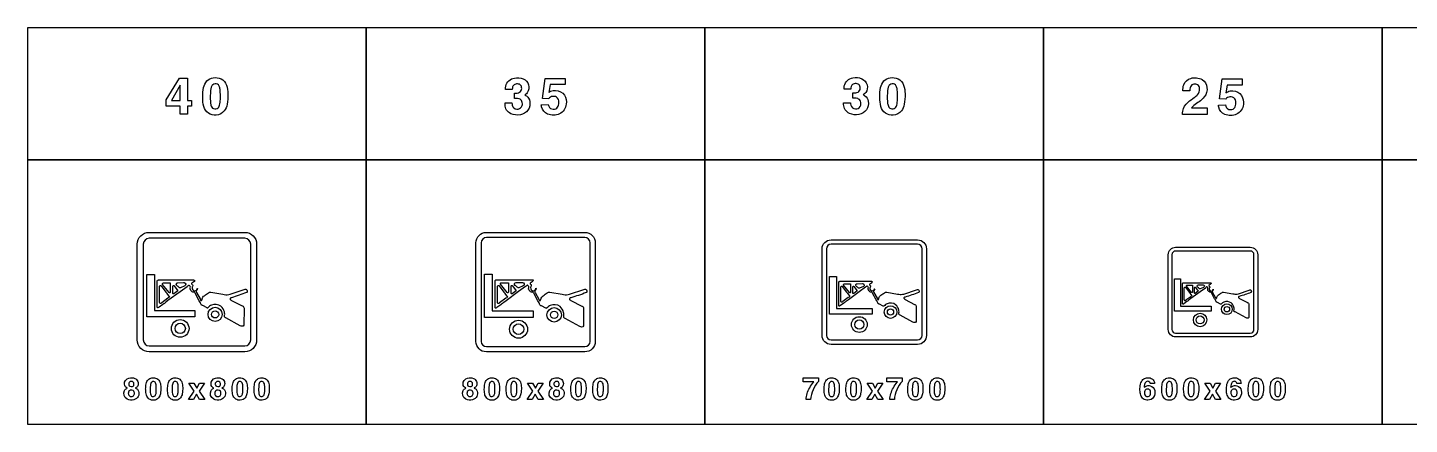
# Model space of a CAD drawing. Extents: x 0 to 18160, y 0 to 2655.
# Drawn here: x 0 to 9262, y 0 to 2655 of the extents above; entities that cross this region are included whole.
import ezdxf

# ---------------------------------------------------------------- set-up
doc = ezdxf.new("R2010")
doc.units = 0
doc.header["$MEASUREMENT"] = 0

msp = doc.modelspace()

# ---------------------------------------------------------------- linework, layer by layer
for points in [[(0, 1770), (2270, 1770), (2270, 2655), (0, 2655)], [(2270, 1770), (4540, 1770), (4540, 2655), (2270, 2655)], [(4540, 1770), (6810, 1770), (6810, 2655), (4540, 2655)], [(6810, 1770), (9080, 1770), (9080, 2655), (6810, 2655)], [(9080, 1770), (11350, 1770), (11350, 2655), (9080, 2655)], [(927.495, 2171.35), (1017.9, 2317.79), (1070.97, 2317.79), (1070.97, 2166.57), (1097.95, 2166.57), (1097.95, 2128.53), (1070.97, 2128.53), (1070.98, 2076.28), (1023.46, 2076.28), (1023.46, 2128.53), (927.495, 2128.53)], [(1023.46, 2269.13), (963.474, 2166.57), (1023.46, 2166.57)], [(0, 0), (2270, 0), (2270, 1770), (0, 1770)], [(2270, 0), (4540, 0), (4540, 1770), (2270, 1770)], [(4540, 0), (6810, 0), (6810, 1770), (4540, 1770)], [(6810, 0), (9080, 0), (9080, 1770), (6810, 1770)], [(9080, 0), (11350, 0), (11350, 1770), (9080, 1770)], [(798.216, 762.714), (798.216, 1002.43), (850.449, 1002.43), (850.449, 762.714), (1119.64, 762.714), (1119.64, 718.531), (798.216, 718.531)], [(3061.34, 760.256), (3061.34, 1004.87), (3114.64, 1004.87), (3114.64, 760.256), (3389.33, 760.256), (3389.33, 715.171), (3061.34, 715.171)], [(5374.3, 775.91), (5374.3, 989.946), (5420.94, 989.946), (5420.94, 775.91), (5661.29, 775.91), (5661.29, 736.461), (5374.3, 736.461)], [(7687.26, 791.403), (7687.26, 974.862), (7727.23, 974.862), (7727.23, 791.403), (7933.25, 791.403), (7933.25, 757.589), (7687.26, 757.589)], [(1115.2, 221.769), (1080.08, 276.319), (1114.84, 276.319), (1133.11, 242.267), (1151.83, 276.319), (1185.98, 276.319), (1150.43, 222.29), (1186.95, 166.272), (1152.4, 166.272), (1132.54, 202.362), (1112.14, 166.272), (1077.99, 166.272)], [(3385.19, 221.769), (3350.07, 276.319), (3384.84, 276.319), (3403.11, 242.267), (3421.83, 276.319), (3455.97, 276.319), (3420.43, 222.29), (3456.95, 166.271), (3422.4, 166.271), (3402.54, 202.361), (3382.13, 166.271), (3347.99, 166.271)], [(5662.41, 221.387), (5627.29, 275.936), (5662.06, 275.936), (5680.33, 241.884), (5699.05, 275.936), (5733.19, 275.936), (5697.65, 221.908), (5734.17, 165.889), (5699.62, 165.889), (5679.76, 201.979), (5659.35, 165.889), (5625.21, 165.889)], [(7925.79, 221.523), (7890.67, 276.072), (7925.43, 276.072), (7943.7, 242.02), (7962.42, 276.072), (7996.57, 276.072), (7961.03, 222.044), (7997.54, 166.025), (7962.99, 166.025), (7943.13, 202.115), (7922.73, 166.025), (7888.58, 166.025)]]:
    msp.add_lwpolyline(points, close=True)
for points in [[(1173.29, 2191.65, -0.0563084), (1179.33, 2254.48, -0.130301), (1201.53, 2298.28, -0.174843), (1243.35, 2319.69, -0.147552), (1296.47, 2313.05, -0.192146), (1333.28, 2269.88, -0.0833996), (1342.52, 2212.85, -0.0545507), (1337.51, 2142.08, -0.116773), (1318.43, 2098, -0.221099), (1263.57, 2070.32, -0.162564), (1212.11, 2082.84, -0.174743), (1180.84, 2128.26, -0.0640867), (1173.37, 2186.95)], [(3199.84, 2150.87), (3246.2, 2150.87, 0.0411845), (3248.26, 2135.66, 0.335066), (3278.75, 2110.39, 0.276505), (3310.74, 2124.92, 0.158203), (3316.31, 2145.65, 0.0878221), (3313.34, 2161.57, 0.217575), (3294.82, 2178.43, 0.0882727), (3273.57, 2181.56), (3262.75, 2181.56), (3262.75, 2216.82, 0.0282129), (3282.34, 2217.42, 0.50028), (3309.31, 2262.91, 0.235001), (3290.79, 2277.96, 0.165496), (3265.12, 2275.67, 0.220849), (3250.9, 2259.12, 0.055705), (3248.02, 2240.92), (3203.2, 2240.92, -0.0488003), (3204.97, 2263.51, -0.30773), (3262.59, 2318.01, -0.146685), (3322.07, 2312.08, -0.469869), (3348.61, 2219.31, -0.0891152), (3336.57, 2207.54), (3332.3, 2204.54, -0.0245333), (3343.48, 2198.14, -0.202429), (3365.75, 2161.45, -0.422325), (3303.08, 2072, -0.154301), (3238.98, 2079.19, -0.287878), (3199.96, 2139.89, -0.0143877)], [(3442.43, 2139.57), (3489.39, 2141.35, 0.0452719), (3495.79, 2125.12, 0.0567733), (3500.53, 2118.25, 0.070207), (3504.95, 2114.77, 0.264984), (3540.97, 2112.87, 0.20748), (3558.38, 2135.98, 0.147389), (3557.24, 2174.01, 0.308532), (3527.86, 2195.42, 0.215743), (3498.08, 2185.19, 0.028781), (3492.71, 2178.95), (3450.09, 2180.96), (3467.91, 2315.64), (3601.95, 2315.64), (3601.95, 2273.77), (3501.51, 2273.77), (3492.55, 2221.76, -0.0211252), (3505.46, 2229.3, -0.121371), (3538.8, 2235.15, -0.244671), (3598.59, 2203.2, -0.173069), (3610.16, 2144.07, -0.256779), (3564.98, 2078.08, -0.199585), (3485.44, 2077.01, -0.245625), (3445.16, 2125.91, -0.0170062)], [(5469.08, 2152.29), (5515.45, 2152.29, 0.0411845), (5517.5, 2137.08, 0.335066), (5547.99, 2111.8, 0.276505), (5579.98, 2126.34, 0.158203), (5585.55, 2147.07, 0.0878221), (5582.59, 2162.99, 0.217575), (5564.07, 2179.85, 0.0882727), (5542.82, 2182.97), (5532, 2182.97), (5532, 2218.24, 0.0282129), (5551.59, 2218.83, 0.50028), (5578.56, 2264.33, 0.235001), (5560.04, 2279.38, 0.165496), (5534.37, 2277.09, 0.220849), (5520.15, 2260.54, 0.055705), (5517.27, 2242.33), (5472.44, 2242.33, -0.0488003), (5474.22, 2264.92, -0.30773), (5531.84, 2319.43, -0.146685), (5591.32, 2313.5, -0.469869), (5617.86, 2220.73, -0.0891152), (5605.81, 2208.96), (5601.55, 2205.96, -0.0245333), (5612.72, 2199.56, -0.202429), (5635, 2162.87, -0.422325), (5572.32, 2073.41, -0.154301), (5508.22, 2080.6, -0.287878), (5469.2, 2141.31, -0.0143877)], [(5711.68, 2191.65, -0.0563084), (5717.72, 2254.48, -0.130301), (5739.91, 2298.28, -0.174843), (5781.74, 2319.69, -0.147552), (5834.86, 2313.05, -0.192146), (5871.67, 2269.88, -0.0833996), (5880.91, 2212.85, -0.0545507), (5875.89, 2142.08, -0.116773), (5856.82, 2098, -0.221099), (5801.96, 2070.32, -0.162564), (5750.5, 2082.84, -0.174743), (5719.22, 2128.26, -0.0640867), (5711.76, 2186.95)], [(7741.06, 2074.79, -0.0640343), (7742.32, 2095.72, -0.161687), (7778.14, 2156.27, -0.0283718), (7819.97, 2188.65, 0.0545111), (7840.86, 2206.58, 0.192461), (7855.83, 2246.12, 0.234238), (7842.24, 2272.5, 0.196223), (7816.93, 2277.28, 0.252425), (7795.01, 2260.1, 0.0856617), (7790.86, 2243.08, 0.0202329), (7790.15, 2231.39), (7743.51, 2231.39, -0.0983795), (7749.55, 2272.7, -0.245047), (7795.72, 2315.83, -0.207102), (7872.69, 2307.49, -0.233443), (7905.15, 2255.16, -0.20961), (7886.99, 2190.98, -0.0785124), (7853.06, 2159.51, 0.0107372), (7817.24, 2133.72, 0.0665092), (7801.37, 2117.68), (7905.86, 2117.68), (7905.86, 2074.79)], [(1224.67, 2161.12, 0.0124589), (1225.19, 2154.8, 0.0668192), (1230.79, 2129.4, 0.615362), (1281.7, 2123.79, 0.0726881), (1287.15, 2136.83, 0.0588562), (1291.85, 2174.11, 0.0389037), (1290.23, 2241.09, 0.084671), (1283.64, 2264.43, 0.156013), (1272.18, 2276.6, 0.143208), (1256.47, 2279.56, 0.172584), (1240.71, 2273.36, 0.132565), (1230.76, 2257.8, 0.0498315), (1226.21, 2236.08, 0.0368731)], [(5763.06, 2161.12, 0.0124589), (5763.57, 2154.8, 0.0668192), (5769.18, 2129.4, 0.615362), (5820.09, 2123.79, 0.0726881), (5825.54, 2136.83, 0.0588562), (5830.24, 2174.11, 0.0389037), (5828.62, 2241.09, 0.084671), (5822.02, 2264.43, 0.156013), (5810.57, 2276.6, 0.143208), (5794.85, 2279.56, 0.172584), (5779.09, 2273.36, 0.132565), (5769.14, 2257.8, 0.0498315), (5764.6, 2236.08, 0.0368731)], [(7981.21, 2136.73), (8028.17, 2138.5, 0.0452719), (8034.56, 2122.27, 0.0567733), (8039.3, 2115.4, 0.070207), (8043.73, 2111.92, 0.264984), (8079.74, 2110.03, 0.20748), (8097.16, 2133.13, 0.147389), (8096.02, 2171.17, 0.308532), (8066.63, 2192.57, 0.215743), (8036.85, 2182.34, 0.028781), (8031.48, 2176.1), (7988.87, 2178.12), (8006.68, 2312.79), (8140.72, 2312.79), (8140.72, 2270.93), (8040.29, 2270.93), (8031.33, 2218.92, -0.0211252), (8044.24, 2226.46, -0.121371), (8077.57, 2232.3, -0.244671), (8137.37, 2200.35, -0.173069), (8148.94, 2141.23, -0.256779), (8103.76, 2075.23, -0.199585), (8024.22, 2074.17, -0.245625), (7983.93, 2123.06, -0.0170062)], [(815.002, 485, -0.414213), (735.002, 565), (735.002, 1205, -0.414213), (815.002, 1285), (1455, 1285, -0.414213), (1535, 1205), (1535, 565, -0.414213), (1455, 485)], [(815.002, 525.001), (1455, 525.001, 0.414213), (1495, 565.001), (1495, 1205, 0.414213), (1455, 1245), (815.002, 1245, 0.414213), (775.002, 1205), (775.002, 565.001, 0.414213)], [(3075, 485.001, -0.414213), (3005, 555.001), (3005, 1215, -0.414213), (3075, 1285), (3735, 1285, -0.414213), (3805, 1215), (3805, 555.001, -0.414213), (3735, 485.001)], [(3075, 520.001), (3735, 520.001, 0.414213), (3770, 555.001), (3770, 1215, 0.414213), (3735, 1250), (3075, 1250, 0.414213), (3040, 1215), (3040, 555.001, 0.414213)], [(5385, 535, -0.414213), (5325, 595), (5325, 1175, -0.414213), (5385, 1235), (5965, 1235, -0.414213), (6025, 1175), (6025, 595, -0.414213), (5965, 535)], [(5385, 565), (5965, 565, 0.414213), (5995, 595), (5995, 1175, 0.414213), (5965, 1205), (5385, 1205, 0.414213), (5355, 1175), (5355, 595, 0.414213)], [(7695, 585, -0.414213), (7645, 635), (7645, 1135, -0.414213), (7695, 1185), (8195, 1185, -0.414213), (8245, 1135), (8245, 635, -0.414213), (8195, 585)], [(7695, 610.001), (8195, 610.001, 0.414213), (8220, 635.001), (8220, 1135, 0.414213), (8195, 1160), (7695, 1160, 0.414213), (7670, 1135), (7670, 635.001, 0.414213)], [(1458.27, 903.764, -0.072461), (1463.11, 904, -0.247998), (1469.02, 899.346, -0.0826599), (1471.73, 888.976, -0.209535), (1470.39, 884.289, -0.0744856), (1467.17, 881.629, -0.0167615), (1366.01, 847.468, 0.164615), (1359.64, 844.553, 0.244382), (1357.55, 838.468, 0.157033), (1360.36, 833.989, 0.0441112), (1366.69, 829.621), (1437.48, 793.08, 0.0102812), (1440.01, 792.216, -0.132353), (1447.42, 787.372, -0.159277), (1450.45, 777.894), (1450.45, 773.126), (1450.06, 665.617, -0.0117975), (1449.65, 663.989, -0.347143), (1437.15, 656.02, -0.122559), (1425.31, 660.278), (1328.6, 712.059, -0.0694387), (1321.66, 716.26, -0.295656), (1319.29, 723.356, 0.113759), (1319.09, 752.003, 0.170269), (1295.25, 790.141, 0.268307), (1231.49, 797.887, 0.104224), (1219.43, 790.818, -0.0222548), (1207.05, 779.181, -0.246256), (1204.06, 778.607, -0.0409724), (1202.4, 779.288), (1173.88, 794.822, 0.0352684), (1169.7, 796.023, -0.142074), (1164.74, 798.547, -0.112961), (1160.9, 805.708, 0.0568791), (1157.74, 814.115, -0.0210474), (1149.89, 827.002), (1122.43, 877.836, 0.0170588), (1118.15, 884.141, 0.10922), (1115.85, 885.056, 0.0345977), (1110.82, 884.994, -0.0853814), (1107.43, 885.3, -0.179182), (1090.95, 899.573, -0.232019), (1089.94, 913.493, 0.205458), (1089.69, 922.58, 0.197859), (1082.53, 930.024, 0.197986), (1079.48, 929.74, 0.0732326), (1075.64, 926.926, -0.0511373), (1068.36, 920.776), (1022.68, 887.914), (940.67, 828.148), (927.117, 817.528, -0.0159673), (906.671, 802.323), (880.567, 783.294, -0.116991), (873.523, 779.479, -0.169475), (871.605, 779.579, -0.187413), (869.995, 781.323, -0.0616172), (869.186, 784.518), (869.186, 920.973), (869.186, 924.977), (869.186, 956.097), (869.224, 961.495, -0.249888), (872.677, 965.552, -0.0345962), (875.455, 966.275), (885.063, 966.275, 0.0180451), (892.82, 966.168), (1073.7, 966.257), (1095.34, 966.275), (1113.64, 966.275, -0.0352719), (1116.34, 965.553, -0.161926), (1119.15, 963.488, -0.247374), (1119.29, 960.114, -0.137123), (1114.73, 954.112, -0.00806228), (1113.07, 953.037), (1099.5, 944.007, 0.260143), (1099.2, 939.53, 0.130356), (1102.58, 936.051, -0.112692), (1105.85, 932.845, -0.210184), (1106.43, 926.754, -0.0394159), (1103.24, 919.375, 0.0970586), (1101.84, 914.496, 0.448404), (1120.06, 894.395, 0.269024), (1133.23, 901.179), (1136.04, 909.362, -0.283715), (1137.51, 909.714, -0.217916), (1138.47, 908.205), (1135.37, 900.89, -0.0669544), (1134.14, 898.493, -0.0291422), (1133.2, 897.152, 0.0451614), (1129.98, 892.477, 0.185426), (1129.35, 888.156, 0.0257074), (1131.64, 882.038), (1155.62, 839.573, -0.0582861), (1158.42, 834.453, 0.0484619), (1161.02, 829.336, 0.110075), (1162.26, 828.099, 0.308373), (1164.1, 828.165, 0.118584), (1167.17, 831.581, 0.0557849), (1170.22, 839.702, -0.183985), (1184.46, 861.164, -0.00921359), (1211.79, 880.11, -0.169427), (1228.52, 884.583), (1308.75, 870.403), (1318.26, 869.012, 0.125051), (1357.48, 870.426), (1450.88, 901.416)], [(926.853, 885.319, -0.0281791), (930.811, 879.566, 0.0183178), (933.309, 875.775), (950.44, 851.79, 0.0112031), (940.169, 844.249), (898.761, 814.112, 0.0298876), (895.821, 811.611, -0.195826), (889.092, 809.404, -0.241063), (885.67, 811.754, -0.107133), (884.106, 817.486, -0.0243257), (883.911, 823.653), (883.911, 912.04, -0.0308672), (884.003, 921.012, -0.124228), (886.037, 926.424, -0.284077), (891.84, 928.762, -0.181583), (894.679, 926.814)], [(956.278, 946.407), (956.289, 884.339, -0.707228), (948.633, 881.642), (904.816, 936.083, -0.6295), (909.839, 946.579)], [(1006.34, 893.752), (980.343, 874.18, -0.618675), (973.639, 877.525), (973.639, 886.923), (973.617, 923.286, -0.048359), (974.322, 926.021, -0.576643), (982.701, 926.544)], [(1048.94, 948.219, -0.818629), (1053.32, 926.435), (1023.61, 913.976, -0.260012), (1017.37, 914.683, -0.0263961), (999.762, 928.752, -0.689473), (1007.34, 948.166), (1045.47, 948.215)], [(3734.87, 904.186, -0.072461), (3739.81, 904.427, -0.247998), (3745.84, 899.679, -0.0826599), (3748.6, 889.096, -0.209535), (3747.24, 884.314, -0.0744856), (3743.95, 881.599, -0.0167615), (3640.72, 846.742, 0.164615), (3634.22, 843.767, 0.244382), (3632.09, 837.557, 0.157033), (3634.96, 832.986, 0.0441112), (3641.42, 828.528), (3713.66, 791.241, 0.0102812), (3716.23, 790.36, -0.132353), (3723.8, 785.417, -0.159277), (3726.89, 775.745), (3726.89, 770.88), (3726.49, 661.177, -0.0117975), (3726.07, 659.515, -0.347143), (3713.32, 651.384, -0.122559), (3701.23, 655.729), (3602.56, 708.567, -0.0694387), (3595.47, 712.853, -0.295656), (3593.06, 720.094, 0.113759), (3592.84, 749.326, 0.170269), (3568.52, 788.242, 0.268307), (3503.45, 796.146, 0.104224), (3491.15, 788.933, -0.0222548), (3478.52, 777.059, -0.246256), (3475.47, 776.473, -0.0409724), (3473.77, 777.168), (3444.67, 793.019, 0.0352684), (3440.41, 794.244, -0.142074), (3435.35, 796.82, -0.112961), (3431.43, 804.127, 0.0568791), (3428.2, 812.705, -0.0210474), (3420.19, 825.855), (3392.17, 877.729, 0.0170588), (3387.81, 884.163, 0.10922), (3385.45, 885.097, 0.0345977), (3380.33, 885.034, -0.0853814), (3376.87, 885.345, -0.179182), (3360.05, 899.91, -0.232019), (3359.02, 914.114, 0.205458), (3358.76, 923.386, 0.197859), (3351.45, 930.983, 0.197986), (3348.35, 930.692, 0.0732326), (3344.42, 927.821, -0.0511373), (3337, 921.546), (3290.39, 888.013), (3206.7, 827.025), (3192.87, 816.188, -0.0159673), (3172.01, 800.673), (3145.37, 781.256, -0.116991), (3138.19, 777.363, -0.169475), (3136.23, 777.465, -0.187413), (3134.59, 779.244, -0.0616172), (3133.76, 782.505), (3133.76, 921.747), (3133.76, 925.832), (3133.76, 957.588), (3133.8, 963.096, -0.249888), (3137.32, 967.236, -0.0345962), (3140.16, 967.973), (3149.96, 967.973, 0.0180451), (3157.88, 967.865), (3342.45, 967.955), (3364.53, 967.973), (3383.21, 967.973, -0.0352719), (3385.96, 967.237, -0.161926), (3388.83, 965.129, -0.247374), (3388.97, 961.687, -0.137123), (3384.31, 955.562, -0.00806228), (3382.63, 954.465), (3368.78, 945.251, 0.260143), (3368.47, 940.683, 0.130356), (3371.92, 937.133, -0.112692), (3375.25, 933.861, -0.210184), (3375.84, 927.645, -0.0394159), (3372.59, 920.117, 0.0970586), (3371.16, 915.138, 0.448404), (3389.75, 894.626, 0.269024), (3403.2, 901.548), (3406.06, 909.898, -0.283715), (3407.56, 910.258, -0.217916), (3408.54, 908.718), (3405.38, 901.254, -0.0669544), (3404.13, 898.808, -0.0291422), (3403.16, 897.439, 0.0451614), (3399.88, 892.669, 0.185426), (3399.24, 888.26, 0.0257074), (3401.57, 882.017), (3426.04, 838.686, -0.0582861), (3428.89, 833.459, 0.0484619), (3431.55, 828.237, 0.110075), (3432.81, 826.975, 0.308373), (3434.7, 827.042, 0.118584), (3437.83, 830.529, 0.0557849), (3440.94, 838.817, -0.183985), (3455.47, 860.718, -0.00921359), (3483.36, 880.05, -0.169427), (3500.43, 884.615), (3582.3, 870.145), (3592, 868.725, 0.125051), (3632.02, 870.168), (3727.33, 901.791)], [(3192.6, 885.366, -0.0281791), (3196.64, 879.495, 0.0183178), (3199.19, 875.626), (3216.67, 851.152, 0.0112031), (3206.19, 843.457), (3163.94, 812.703, 0.0298876), (3160.94, 810.15, -0.195826), (3154.07, 807.899, -0.241063), (3150.58, 810.297, -0.107133), (3148.99, 816.146, -0.0243257), (3148.79, 822.438), (3148.79, 912.631, -0.0308672), (3148.88, 921.787, -0.124228), (3150.96, 927.309, -0.284077), (3156.88, 929.695, -0.181583), (3159.77, 927.706)], [(3222.63, 947.7), (3222.64, 884.365, -0.707228), (3214.83, 881.613), (3170.12, 937.165, -0.6295), (3175.24, 947.875)], [(3273.72, 893.97), (3247.19, 873.999, -0.618675), (3240.35, 877.413), (3240.35, 887.002), (3240.32, 924.107, -0.048359), (3241.04, 926.897, -0.576643), (3249.59, 927.431)], [(3317.18, 949.549, -0.818629), (3321.66, 927.321), (3291.34, 914.607, -0.260012), (3284.97, 915.328, -0.0263961), (3267, 929.684, -0.689473), (3274.74, 949.495), (3313.64, 949.544)], [(5963.64, 901.849, -0.072461), (5967.96, 902.06, -0.247998), (5973.23, 897.905, -0.0826599), (5975.65, 888.646, -0.209535), (5974.46, 884.462, -0.0744856), (5971.58, 882.086, -0.0167615), (5881.26, 851.586, 0.164615), (5875.57, 848.983, 0.244382), (5873.7, 843.549, 0.157033), (5876.21, 839.549, 0.0441112), (5881.87, 835.649), (5945.07, 803.023, 0.0102812), (5947.33, 802.251, -0.132353), (5953.95, 797.927, -0.159277), (5956.66, 789.464), (5956.66, 785.206), (5956.3, 689.217, -0.0117975), (5955.94, 687.763, -0.347143), (5944.78, 680.648, -0.122559), (5934.2, 684.45), (5847.86, 730.682, -0.0694387), (5841.66, 734.433, -0.295656), (5839.55, 740.769, 0.113759), (5839.36, 766.347, 0.170269), (5818.08, 800.399, 0.268307), (5761.15, 807.315, 0.104224), (5750.38, 801.003, -0.0222548), (5739.33, 790.613, -0.246256), (5736.66, 790.1, -0.0409724), (5735.18, 790.709), (5709.72, 804.578, 0.0352684), (5705.98, 805.65, -0.142074), (5701.55, 807.904, -0.112961), (5698.13, 814.297, 0.0568791), (5695.3, 821.804, -0.0210474), (5688.29, 833.31), (5663.78, 878.7, 0.0170588), (5659.96, 884.329, 0.10922), (5657.9, 885.146, 0.0345977), (5653.41, 885.091, -0.0853814), (5650.39, 885.364, -0.179182), (5635.67, 898.108, -0.232019), (5634.77, 910.536, 0.205458), (5634.54, 918.65, 0.197859), (5628.15, 925.296, 0.197986), (5625.43, 925.042, 0.0732326), (5622, 922.53, -0.0511373), (5615.5, 917.039), (5574.71, 887.698), (5501.49, 834.334), (5489.39, 824.851, -0.0159673), (5471.14, 811.276), (5447.83, 794.285, -0.116991), (5441.54, 790.879, -0.169475), (5439.83, 790.968, -0.187413), (5438.39, 792.525, -0.0616172), (5437.67, 795.378), (5437.67, 917.215), (5437.67, 920.79), (5437.67, 948.576), (5437.7, 953.395, -0.249888), (5440.78, 957.018, -0.0345962), (5443.26, 957.663), (5451.84, 957.663, 0.0180451), (5458.77, 957.568), (5620.27, 957.647), (5639.59, 957.663), (5655.93, 957.663, -0.0352719), (5658.34, 957.019, -0.161926), (5660.85, 955.175, -0.247374), (5660.98, 952.162, -0.137123), (5656.9, 946.803, -0.00806228), (5655.42, 945.843), (5643.31, 937.781, 0.260143), (5643.04, 933.784, 0.130356), (5646.05, 930.678, -0.112692), (5648.97, 927.815, -0.210184), (5649.49, 922.376, -0.0394159), (5646.64, 915.788, 0.0970586), (5645.39, 911.432, 0.448404), (5661.66, 893.484, 0.269024), (5673.42, 899.541), (5675.93, 906.847, -0.283715), (5677.24, 907.162, -0.217916), (5678.1, 905.815), (5675.33, 899.283, -0.0669544), (5674.24, 897.143, -0.0291422), (5673.39, 895.946, 0.0451614), (5670.52, 891.772, 0.185426), (5669.96, 887.914, 0.0257074), (5672, 882.452), (5693.41, 844.536, -0.0582861), (5695.91, 839.963, 0.0484619), (5698.23, 835.394, 0.110075), (5699.34, 834.289, 0.308373), (5700.99, 834.348, 0.118584), (5703.73, 837.399, 0.0557849), (5706.45, 844.652, -0.183985), (5719.16, 863.814, -0.00921359), (5743.57, 880.73, -0.169427), (5758.5, 884.724), (5830.14, 872.063), (5838.63, 870.821, 0.125051), (5873.64, 872.084), (5957.04, 899.753)], [(5515.43, 939.924), (5515.44, 884.506, -0.707228), (5508.6, 882.098), (5469.48, 930.706, -0.6295), (5473.96, 940.077)], [(5598.16, 941.541, -0.818629), (5602.07, 922.092), (5575.55, 910.968, -0.260012), (5569.98, 911.598, -0.0263961), (5554.25, 924.16, -0.689473), (5561.02, 941.494), (5595.06, 941.538)], [(8192.4, 899.351, -0.072461), (8196.1, 899.532, -0.247998), (8200.63, 895.97, -0.0826599), (8202.7, 888.034, -0.209535), (8201.68, 884.447, -0.0744856), (8199.21, 882.411, -0.0167615), (8121.79, 856.268, 0.164615), (8116.92, 854.037, 0.244382), (8115.32, 849.379, 0.157033), (8117.47, 845.95, 0.0441112), (8122.32, 842.608), (8176.49, 814.642, 0.0102812), (8178.42, 813.981, -0.132353), (8184.1, 810.274, -0.159277), (8186.42, 803.02), (8186.42, 799.371), (8186.11, 717.094, -0.0117975), (8185.81, 715.848, -0.347143), (8176.24, 709.75, -0.122559), (8167.17, 713.008), (8093.17, 752.636, -0.0694387), (8087.85, 755.851, -0.295656), (8086.04, 761.282, 0.113759), (8085.88, 783.206, 0.170269), (8067.64, 812.393, 0.268307), (8018.84, 818.321, 0.104224), (8009.61, 812.911, -0.0222548), (8000.14, 804.006, -0.246256), (7997.85, 803.566, -0.0409724), (7996.58, 804.088), (7974.76, 815.976, 0.0352684), (7971.56, 816.895, -0.142074), (7967.76, 818.827, -0.112961), (7964.82, 824.306, 0.0568791), (7962.4, 830.74, -0.0210474), (7956.39, 840.603), (7935.38, 879.508, 0.0170588), (7932.1, 884.333, 0.10922), (7930.34, 885.034, 0.0345977), (7926.5, 884.986, -0.0853814), (7923.9, 885.22, -0.179182), (7911.29, 896.144, -0.232019), (7910.51, 906.797, 0.205458), (7910.32, 913.751, 0.197859), (7904.84, 919.448, 0.197986), (7902.51, 919.231, 0.0732326), (7899.57, 917.077, -0.0511373), (7894, 912.371), (7859.04, 887.221), (7796.28, 841.48), (7785.91, 833.353, -0.0159673), (7770.26, 821.716), (7750.28, 807.153, -0.116991), (7744.89, 804.234, -0.169475), (7743.42, 804.31, -0.187413), (7742.19, 805.645, -0.0616172), (7741.57, 808.09), (7741.57, 912.522), (7741.57, 915.586), (7741.57, 939.402), (7741.6, 943.533, -0.249888), (7744.24, 946.638, -0.0345962), (7746.37, 947.191), (7753.72, 947.191, 0.0180451), (7759.66, 947.11), (7898.09, 947.177), (7914.65, 947.191), (7928.66, 947.191, -0.0352719), (7930.72, 946.639, -0.161926), (7932.87, 945.058, -0.247374), (7932.98, 942.476, -0.137123), (7929.49, 937.883, -0.00806228), (7928.22, 937.06), (7917.84, 930.15, 0.260143), (7917.6, 926.723, 0.130356), (7920.19, 924.061, -0.112692), (7922.69, 921.607, -0.210184), (7923.13, 916.945, -0.0394159), (7920.69, 911.299, 0.0970586), (7919.62, 907.564, 0.448404), (7933.57, 892.181, 0.269024), (7943.65, 897.373), (7945.8, 903.635, -0.283715), (7946.92, 903.905, -0.217916), (7947.66, 902.75), (7945.28, 897.152, -0.0669544), (7944.35, 895.317, -0.0291422), (7943.62, 894.291, 0.0451614), (7941.16, 890.713, 0.185426), (7940.68, 887.406, 0.0257074), (7942.43, 882.724), (7960.78, 850.225, -0.0582861), (7962.92, 846.306, 0.0484619), (7964.91, 842.389, 0.110075), (7965.86, 841.442, 0.308373), (7967.27, 841.493, 0.118584), (7969.62, 844.108, 0.0557849), (7971.95, 850.324, -0.183985), (7982.85, 866.749, -0.00921359), (8003.77, 881.249, -0.169427), (8016.57, 884.672), (8077.97, 873.82), (8085.25, 872.755, 0.125051), (8115.26, 873.838), (8186.75, 897.554)], [(7808.22, 931.986), (7808.23, 884.485, -0.707228), (7802.37, 882.421), (7768.84, 924.085, -0.6295), (7772.68, 932.117)], [(7879.14, 933.373, -0.818629), (7882.49, 916.702), (7859.75, 907.167, -0.260012), (7854.98, 907.707, -0.0263961), (7841.5, 918.475, -0.689473), (7847.3, 933.332), (7876.48, 933.369)], [(5489.15, 885.381, -0.0281791), (5492.69, 880.245, 0.0183178), (5494.92, 876.859), (5510.21, 855.444, 0.0112031), (5501.04, 848.711), (5464.07, 821.802, 0.0298876), (5461.45, 819.568, -0.195826), (5455.44, 817.598, -0.241063), (5452.38, 819.696, -0.107133), (5450.99, 824.814, -0.0243257), (5450.81, 830.32), (5450.81, 909.239, -0.0308672), (5450.9, 917.25, -0.124228), (5452.71, 922.082, -0.284077), (5457.89, 924.17, -0.181583), (5460.43, 922.43)], [(5560.13, 892.91), (5536.91, 875.435, -0.618675), (5530.93, 878.422), (5530.93, 886.813), (5530.91, 919.28, -0.048359), (5531.54, 921.722, -0.576643), (5539.02, 922.189)], [(7785.7, 885.236, -0.0281791), (7788.73, 880.833, 0.0183178), (7790.64, 877.931), (7803.75, 859.575, 0.0112031), (7795.89, 853.804), (7764.21, 830.739, 0.0298876), (7761.96, 828.824, -0.195826), (7756.81, 827.135, -0.241063), (7754.19, 828.934, -0.107133), (7752.99, 833.321, -0.0243257), (7752.84, 838.04), (7752.84, 905.685, -0.0308672), (7752.91, 912.551, -0.124228), (7754.47, 916.693, -0.284077), (7758.91, 918.483, -0.181583), (7761.08, 916.991)], [(7846.54, 891.689), (7826.64, 876.71, -0.618675), (7821.51, 879.271), (7821.51, 886.463), (7821.49, 914.292, -0.048359), (7822.03, 916.384, -0.576643), (7828.45, 916.785)], [(1209.29, 735.616, -1), (1304.28, 735.616, -1)], [(1233.2, 735.661, -1), (1280.51, 735.661, -1)], [(3480.81, 732.604, -1), (3577.74, 732.604, -1)], [(3505.2, 732.65, -1), (3553.48, 732.65, -1)], [(5741.33, 751.715, -1), (5826.14, 751.715, -1)], [(5762.68, 751.755, -1), (5804.92, 751.755, -1)], [(7813.83, 698.806, -1), (7904.24, 698.806, -1)], [(8001.85, 770.664, -1), (8074.55, 770.664, -1)], [(8020.15, 770.699, -1), (8056.36, 770.699, -1)], [(963.603, 641.72, -1), (1081.75, 641.72, -1)], [(987.804, 641.72, -1), (1057.53, 641.72, -1)], [(3230.1, 636.792, -1), (3350.66, 636.792, -1)], [(3254.8, 636.792, -1), (3325.95, 636.792, -1)], [(5521.97, 667.88, -1), (5627.45, 667.88, -1)], [(5543.58, 667.88, -1), (5605.83, 667.88, -1)], [(7832.35, 698.806, -1), (7885.71, 698.806, -1)], [(667.968, 242.323, -0.0382282), (664.484, 243.627, -0.270406), (649.105, 267.703, -0.377372), (679.437, 309.622, -0.15371), (717.92, 307.513, -0.416366), (738.323, 258.058, -0.173733), (723.773, 243.674), (722.328, 242.987, -0.0479914), (731.996, 238.034, -0.173856), (743.607, 221.873, -0.440125), (712.541, 164.243, -0.184), (667.115, 168.106, -0.410286), (649.627, 226.897, -0.151435), (664.034, 240.357)], [(677.304, 267.821, 0.0587981), (678.181, 263.887, 0.18403), (685.266, 254.717, 0.217144), (702.683, 253.485, 0.192437), (710.882, 260.57, 0.157808), (712.541, 273.982, 0.166677), (707.968, 282.821, 0.173614), (695.954, 287.323, 0.2359), (681.001, 280.902, 0.184791)], [(791.137, 234.258, -0.0563084), (794.763, 271.959, -0.130301), (808.08, 298.238, -0.174843), (833.175, 311.082, -0.147552), (865.047, 307.101, -0.192146), (887.132, 281.201, -0.0833996), (892.677, 246.983, -0.0545507), (889.668, 204.518, -0.116773), (878.223, 178.073, -0.221099), (845.308, 161.461, -0.162564), (814.431, 168.973, -0.174743), (795.663, 196.224, -0.0640867), (791.185, 231.438)], [(821.967, 215.94, 0.0124589), (822.275, 212.149, 0.0668192), (825.64, 196.912, 0.615362), (856.185, 193.547, 0.0726881), (859.455, 201.367, 0.0588562), (862.275, 223.736, 0.0389037), (861.303, 263.926, 0.084671), (857.346, 277.93, 0.156013), (850.474, 285.229, 0.143208), (841.042, 287.006, 0.172584), (831.588, 283.286, 0.132565), (825.616, 273.949, 0.0498315), (822.891, 260.916, 0.0368731)], [(937.884, 234.249, -0.0563084), (941.509, 271.95, -0.130301), (954.827, 298.23, -0.174843), (979.921, 311.073, -0.147552), (1011.79, 307.092, -0.192146), (1033.88, 281.192, -0.0833996), (1039.42, 246.974, -0.0545507), (1036.41, 204.509, -0.116773), (1024.97, 178.064, -0.221099), (992.054, 161.452, -0.162564), (961.177, 168.964, -0.174743), (942.41, 196.215, -0.0640867), (937.931, 231.429)], [(968.713, 215.931, 0.0124589), (969.021, 212.14, 0.0668192), (972.386, 196.903, 0.615362), (1002.93, 193.538, 0.0726881), (1006.2, 201.358, 0.0588562), (1009.02, 223.727, 0.0389037), (1008.05, 263.917, 0.084671), (1004.09, 277.922, 0.156013), (997.22, 285.22, 0.143208), (987.789, 286.997, 0.172584), (978.334, 283.277, 0.132565), (972.362, 273.94, 0.0498315), (969.637, 260.907, 0.0368731)], [(1248.01, 242.296, -0.0382282), (1244.53, 243.599, -0.270406), (1229.15, 267.675, -0.377372), (1259.48, 309.594, -0.15371), (1297.96, 307.485, -0.416366), (1318.36, 258.03, -0.173733), (1303.81, 243.646), (1302.37, 242.959, -0.0479914), (1312.04, 238.007, -0.173856), (1323.65, 221.846, -0.440125), (1292.58, 164.215, -0.184), (1247.16, 168.078, -0.410286), (1229.67, 226.869, -0.151435), (1244.08, 240.329)], [(1257.35, 267.793, 0.0587981), (1258.22, 263.86, 0.18403), (1265.31, 254.689, 0.217144), (1282.72, 253.457, 0.192437), (1290.92, 260.542, 0.157808), (1292.58, 273.955, 0.166677), (1288.01, 282.793, 0.173614), (1275.99, 287.296, 0.2359), (1261.04, 280.874, 0.184791)], [(1371.18, 234.284, -0.0563084), (1374.8, 271.986, -0.130301), (1388.12, 298.265, -0.174843), (1413.22, 311.109, -0.147552), (1445.09, 307.128, -0.192146), (1467.17, 281.228, -0.0833996), (1472.72, 247.01, -0.0545507), (1469.71, 204.545, -0.116773), (1458.26, 178.1, -0.221099), (1425.35, 161.488, -0.162564), (1394.47, 169, -0.174743), (1375.7, 196.251, -0.0640867), (1371.23, 231.465)], [(1402.01, 215.967, 0.0124589), (1402.32, 212.175, 0.0668192), (1405.68, 196.939, 0.615362), (1436.23, 193.574, 0.0726881), (1439.5, 201.394, 0.0588562), (1442.32, 223.763, 0.0389037), (1441.34, 263.953, 0.084671), (1437.39, 277.957, 0.156013), (1430.51, 285.256, 0.143208), (1421.08, 287.033, 0.172584), (1411.63, 283.313, 0.132565), (1405.66, 273.976, 0.0498315), (1402.93, 260.943, 0.0368731)], [(1517.92, 234.312, -0.0563084), (1521.55, 272.013, -0.130301), (1534.87, 298.293, -0.174843), (1559.96, 311.136, -0.147552), (1591.83, 307.155, -0.192146), (1613.92, 281.255, -0.0833996), (1619.46, 247.037, -0.0545507), (1616.46, 204.573, -0.116773), (1605.01, 178.127, -0.221099), (1572.1, 161.516, -0.162564), (1541.22, 169.028, -0.174743), (1522.45, 196.279, -0.0640867), (1517.97, 231.492)], [(1548.75, 215.994, 0.0124589), (1549.06, 212.203, 0.0668192), (1552.43, 196.966, 0.615362), (1582.97, 193.601, 0.0726881), (1586.24, 201.421, 0.0588562), (1589.06, 223.791, 0.0389037), (1588.09, 263.98, 0.084671), (1584.13, 277.985, 0.156013), (1577.26, 285.283, 0.143208), (1567.83, 287.061, 0.172584), (1558.37, 283.34, 0.132565), (1552.4, 274.004, 0.0498315), (1549.68, 260.971, 0.0368731)], [(2937.96, 242.323, -0.0382282), (2934.48, 243.627, -0.270406), (2919.1, 267.702, -0.377372), (2949.43, 309.622, -0.15371), (2987.91, 307.513, -0.416366), (3008.32, 258.058, -0.173733), (2993.77, 243.674), (2992.32, 242.987, -0.0479914), (3001.99, 238.034, -0.173856), (3013.6, 221.873, -0.440125), (2982.54, 164.243, -0.184), (2937.11, 168.105, -0.410286), (2919.62, 226.897, -0.151435), (2934.03, 240.357)], [(2947.3, 267.821, 0.0587981), (2948.18, 263.887, 0.18403), (2955.26, 254.717, 0.217144), (2972.68, 253.485, 0.192437), (2980.88, 260.57, 0.157808), (2982.54, 273.982, 0.166677), (2977.96, 282.821, 0.173614), (2965.95, 287.323, 0.2359), (2950.99, 280.902, 0.184791)], [(3061.13, 234.257, -0.0563084), (3064.76, 271.959, -0.130301), (3078.07, 298.238, -0.174843), (3103.17, 311.082, -0.147552), (3135.04, 307.101, -0.192146), (3157.13, 281.2, -0.0833996), (3162.67, 246.982, -0.0545507), (3159.66, 204.518, -0.116773), (3148.22, 178.073, -0.221099), (3115.3, 161.461, -0.162564), (3084.43, 168.973, -0.174743), (3065.66, 196.224, -0.0640867), (3061.18, 231.437)], [(3091.96, 215.94, 0.0124589), (3092.27, 212.148, 0.0668192), (3095.63, 196.911, 0.615362), (3126.18, 193.546, 0.0726881), (3129.45, 201.366, 0.0588562), (3132.27, 223.736, 0.0389037), (3131.3, 263.926, 0.084671), (3127.34, 277.93, 0.156013), (3120.47, 285.229, 0.143208), (3111.04, 287.006, 0.172584), (3101.58, 283.286, 0.132565), (3095.61, 273.949, 0.0498315), (3092.88, 260.916, 0.0368731)], [(3207.88, 234.248, -0.0563084), (3211.5, 271.95, -0.130301), (3224.82, 298.229, -0.174843), (3249.92, 311.073, -0.147552), (3281.79, 307.092, -0.192146), (3303.87, 281.192, -0.0833996), (3309.42, 246.974, -0.0545507), (3306.41, 204.509, -0.116773), (3294.96, 178.064, -0.221099), (3262.05, 161.452, -0.162564), (3231.17, 168.964, -0.174743), (3212.4, 196.215, -0.0640867), (3207.92, 231.428)], [(3238.71, 215.931, 0.0124589), (3239.01, 212.139, 0.0668192), (3242.38, 196.902, 0.615362), (3272.92, 193.537, 0.0726881), (3276.19, 201.357, 0.0588562), (3279.01, 223.727, 0.0389037), (3278.04, 263.917, 0.084671), (3274.09, 277.921, 0.156013), (3267.21, 285.22, 0.143208), (3257.78, 286.997, 0.172584), (3248.33, 283.277, 0.132565), (3242.36, 273.94, 0.0498315), (3239.63, 260.907, 0.0368731)], [(3518, 242.296, -0.0382282), (3514.52, 243.599, -0.270406), (3499.14, 267.675, -0.377372), (3529.47, 309.594, -0.15371), (3567.96, 307.485, -0.416366), (3588.36, 258.03, -0.173733), (3573.81, 243.646), (3572.36, 242.959, -0.0479914), (3582.03, 238.007, -0.173856), (3593.64, 221.845, -0.440125), (3562.58, 164.215, -0.184), (3517.15, 168.078, -0.410286), (3499.66, 226.869, -0.151435), (3514.07, 240.329)], [(3527.34, 267.793, 0.0587981), (3528.22, 263.86, 0.18403), (3535.3, 254.689, 0.217144), (3552.72, 253.457, 0.192437), (3560.92, 260.542, 0.157808), (3562.58, 273.954, 0.166677), (3558, 282.793, 0.173614), (3545.99, 287.296, 0.2359), (3531.04, 280.874, 0.184791)], [(3641.17, 234.284, -0.0563084), (3644.8, 271.986, -0.130301), (3658.12, 298.265, -0.174843), (3683.21, 311.109, -0.147552), (3715.08, 307.128, -0.192146), (3737.17, 281.227, -0.0833996), (3742.71, 247.009, -0.0545507), (3739.7, 204.545, -0.116773), (3728.26, 178.099, -0.221099), (3695.34, 161.488, -0.162564), (3664.47, 169, -0.174743), (3645.7, 196.251, -0.0640867), (3641.22, 231.464)], [(3672, 215.967, 0.0124589), (3672.31, 212.175, 0.0668192), (3675.68, 196.938, 0.615362), (3706.22, 193.573, 0.0726881), (3709.49, 201.393, 0.0588562), (3712.31, 223.763, 0.0389037), (3711.34, 263.953, 0.084671), (3707.38, 277.957, 0.156013), (3700.51, 285.256, 0.143208), (3691.08, 287.033, 0.172584), (3681.62, 283.313, 0.132565), (3675.65, 273.976, 0.0498315), (3672.93, 260.943, 0.0368731)], [(3787.92, 234.312, -0.0563084), (3791.54, 272.013, -0.130301), (3804.86, 298.293, -0.174843), (3829.96, 311.136, -0.147552), (3861.83, 307.155, -0.192146), (3883.91, 281.255, -0.0833996), (3889.46, 247.037, -0.0545507), (3886.45, 204.572, -0.116773), (3875, 178.127, -0.221099), (3842.09, 161.515, -0.162564), (3811.21, 169.027, -0.174743), (3792.44, 196.278, -0.0640867), (3787.97, 231.492)], [(3818.75, 215.994, 0.0124589), (3819.06, 212.203, 0.0668192), (3822.42, 196.966, 0.615362), (3852.97, 193.601, 0.0726881), (3856.24, 201.421, 0.0588562), (3859.06, 223.79, 0.0389037), (3858.08, 263.98, 0.084671), (3854.13, 277.985, 0.156013), (3847.26, 285.283, 0.143208), (3837.82, 287.06, 0.172584), (3828.37, 283.34, 0.132565), (3822.4, 274.004, 0.0498315), (3819.67, 260.97, 0.0368731)], [(5197.97, 311.538), (5301.72, 311.538), (5301.72, 287.747, 0.17337), (5248.52, 165.709), (5218.19, 165.709, -0.0554097), (5224.99, 205.33, -0.10295), (5266.79, 281.111), (5270.2, 285.353), (5197.97, 285.353)], [(5338.35, 233.875, -0.0563084), (5341.98, 271.576, -0.130301), (5355.29, 297.856, -0.174843), (5380.39, 310.699, -0.147552), (5412.26, 306.718, -0.192146), (5434.35, 280.818, -0.0833996), (5439.89, 246.6, -0.0545507), (5436.88, 204.136, -0.116773), (5425.44, 177.69, -0.221099), (5392.52, 161.079, -0.162564), (5361.65, 168.591, -0.174743), (5342.88, 195.842, -0.0640867), (5338.4, 231.055)], [(5369.18, 215.557, 0.0124589), (5369.49, 211.766, 0.0668192), (5372.85, 196.529, 0.615362), (5403.4, 193.164, 0.0726881), (5406.67, 200.984, 0.0588562), (5409.49, 223.354, 0.0389037), (5408.52, 263.543, 0.084671), (5404.56, 277.548, 0.156013), (5397.69, 284.846, 0.143208), (5388.26, 286.624, 0.172584), (5378.8, 282.903, 0.132565), (5372.83, 273.567, 0.0498315), (5370.1, 260.534, 0.0368731)], [(5485.1, 233.866, -0.0563084), (5488.72, 271.567, -0.130301), (5502.04, 297.847, -0.174843), (5527.14, 310.69, -0.147552), (5559.01, 306.709, -0.192146), (5581.09, 280.809, -0.0833996), (5586.64, 246.591, -0.0545507), (5583.63, 204.127, -0.116773), (5572.18, 177.681, -0.221099), (5539.27, 161.07, -0.162564), (5508.39, 168.582, -0.174743), (5489.62, 195.833, -0.0640867), (5485.14, 231.046)], [(5515.93, 215.548, 0.0124589), (5516.23, 211.757, 0.0668192), (5519.6, 196.52, 0.615362), (5550.14, 193.155, 0.0726881), (5553.41, 200.975, 0.0588562), (5556.23, 223.345, 0.0389037), (5555.26, 263.534, 0.084671), (5551.31, 277.539, 0.156013), (5544.43, 284.837, 0.143208), (5535, 286.615, 0.172584), (5525.55, 282.894, 0.132565), (5519.58, 273.558, 0.0498315), (5516.85, 260.525, 0.0368731)], [(5759.16, 311.51), (5862.9, 311.51), (5862.9, 287.719, 0.17337), (5809.7, 165.681), (5779.37, 165.681, -0.0554097), (5786.17, 205.302, -0.10295), (5827.97, 281.084), (5831.39, 285.325), (5759.16, 285.325)], [(5899.54, 233.902, -0.0563084), (5903.16, 271.603, -0.130301), (5916.48, 297.883, -0.174843), (5941.57, 310.726, -0.147552), (5973.45, 306.745, -0.192146), (5995.53, 280.845, -0.0833996), (6001.08, 246.627, -0.0545507), (5998.07, 204.162, -0.116773), (5986.62, 177.717, -0.221099), (5953.71, 161.106, -0.162564), (5922.83, 168.618, -0.174743), (5904.06, 195.869, -0.0640867), (5899.58, 231.082)], [(5930.36, 215.584, 0.0124589), (5930.67, 211.793, 0.0668192), (5934.04, 196.556, 0.615362), (5964.58, 193.191, 0.0726881), (5967.85, 201.011, 0.0588562), (5970.67, 223.381, 0.0389037), (5969.7, 263.57, 0.084671), (5965.74, 277.575, 0.156013), (5958.87, 284.873, 0.143208), (5949.44, 286.651, 0.172584), (5939.99, 282.93, 0.132565), (5934.01, 273.594, 0.0498315), (5931.29, 260.561, 0.0368731)], [(6046.28, 233.929, -0.0563084), (6049.91, 271.631, -0.130301), (6063.22, 297.91, -0.174843), (6088.32, 310.754, -0.147552), (6120.19, 306.773, -0.192146), (6142.28, 280.872, -0.0833996), (6147.82, 246.654, -0.0545507), (6144.81, 204.19, -0.116773), (6133.37, 177.744, -0.221099), (6100.45, 161.133, -0.162564), (6069.58, 168.645, -0.174743), (6050.81, 195.896, -0.0640867), (6046.33, 231.109)], [(6077.11, 215.612, 0.0124589), (6077.42, 211.82, 0.0668192), (6080.78, 196.583, 0.615362), (6111.33, 193.218, 0.0726881), (6114.6, 201.038, 0.0588562), (6117.42, 223.408, 0.0389037), (6116.45, 263.597, 0.084671), (6112.49, 277.602, 0.156013), (6105.62, 284.901, 0.143208), (6096.19, 286.678, 0.172584), (6086.73, 282.958, 0.132565), (6080.76, 273.621, 0.0498315), (6078.04, 260.588, 0.0368731)], [(7553.86, 273.901), (7525.61, 273.901, 0.0333099), (7523.62, 279.233, 0.308433), (7507.89, 287.93, 0.256298), (7491.16, 277.717, 0.0718547), (7486.8, 266.674, 0.0422837), (7483.79, 247.859, -0.0343264), (7495.07, 255.821, -0.198215), (7524.83, 258.546, -0.294049), (7555.09, 226.603, -0.195966), (7547.53, 181.769, -0.251599), (7509.24, 161.911, -0.162734), (7477.67, 171.224, -0.142524), (7461.25, 194.636, -0.0867955), (7455.85, 229.162, -0.0561633), (7459.19, 267.835, -0.143087), (7476.02, 299.778, -0.165016), (7500.4, 311.366, -0.137094), (7531.63, 307.598, -0.238813), (7552.18, 282.1, -0.0169871)], [(7601.73, 234.02, -0.0563084), (7605.35, 271.721, -0.130301), (7618.67, 298.001, -0.174843), (7643.77, 310.845, -0.147552), (7675.64, 306.864, -0.192146), (7697.72, 280.963, -0.0833996), (7703.27, 246.745, -0.0545507), (7700.26, 204.281, -0.116773), (7688.81, 177.835, -0.221099), (7655.9, 161.224, -0.162564), (7625.02, 168.736, -0.174743), (7606.25, 195.987, -0.0640867), (7601.78, 231.2)], [(7632.56, 215.702, 0.0124589), (7632.86, 211.911, 0.0668192), (7636.23, 196.674, 0.615362), (7666.78, 193.309, 0.0726881), (7670.05, 201.129, 0.0588562), (7672.86, 223.499, 0.0389037), (7671.89, 263.688, 0.084671), (7667.94, 277.693, 0.156013), (7661.06, 284.992, 0.143208), (7651.63, 286.769, 0.172584), (7642.18, 283.049, 0.132565), (7636.21, 273.712, 0.0498315), (7633.48, 260.679, 0.0368731)], [(7748.47, 234.02, -0.0563084), (7752.1, 271.721, -0.130301), (7765.42, 298.001, -0.174843), (7790.51, 310.845, -0.147552), (7822.38, 306.864, -0.192146), (7844.47, 280.963, -0.0833996), (7850.01, 246.745, -0.0545507), (7847, 204.281, -0.116773), (7835.56, 177.835, -0.221099), (7802.64, 161.224, -0.162564), (7771.77, 168.736, -0.174743), (7753, 195.987, -0.0640867), (7748.52, 231.2)], [(7779.3, 215.702, 0.0124589), (7779.61, 211.911, 0.0668192), (7782.98, 196.674, 0.615362), (7813.52, 193.309, 0.0726881), (7816.79, 201.129, 0.0588562), (7819.61, 223.499, 0.0389037), (7818.64, 263.688, 0.084671), (7814.68, 277.693, 0.156013), (7807.81, 284.992, 0.143208), (7798.38, 286.769, 0.172584), (7788.92, 283.049, 0.132565), (7782.95, 273.712, 0.0498315), (7780.23, 260.679, 0.0368731)], [(8133.77, 273.892), (8105.52, 273.892, 0.0333099), (8103.53, 279.224, 0.308433), (8087.8, 287.92, 0.256298), (8071.07, 277.707, 0.0718547), (8066.71, 266.664, 0.0422837), (8063.7, 247.849, -0.0343264), (8074.98, 255.811, -0.198215), (8104.74, 258.536, -0.294049), (8135, 226.593, -0.195966), (8127.44, 181.759, -0.251599), (8089.15, 161.902, -0.162734), (8057.58, 171.214, -0.142524), (8041.16, 194.627, -0.0867955), (8035.76, 229.153, -0.0561633), (8039.1, 267.826, -0.143087), (8055.93, 299.769, -0.165016), (8080.31, 311.356, -0.137094), (8111.54, 307.589, -0.238813), (8132.09, 282.091, -0.0169871)], [(8181.64, 234.038, -0.0563084), (8185.26, 271.739, -0.130301), (8198.58, 298.019, -0.174843), (8223.68, 310.862, -0.147552), (8255.55, 306.881, -0.192146), (8277.63, 280.981, -0.0833996), (8283.18, 246.763, -0.0545507), (8280.17, 204.298, -0.116773), (8268.72, 177.853, -0.221099), (8235.81, 161.242, -0.162564), (8204.93, 168.754, -0.174743), (8186.16, 196.005, -0.0640867), (8181.69, 231.218)], [(8212.47, 215.72, 0.0124589), (8212.78, 211.929, 0.0668192), (8216.14, 196.692, 0.615362), (8246.69, 193.327, 0.0726881), (8249.96, 201.147, 0.0588562), (8252.78, 223.517, 0.0389037), (8251.8, 263.706, 0.084671), (8247.85, 277.711, 0.156013), (8240.97, 285.009, 0.143208), (8231.54, 286.787, 0.172584), (8222.09, 283.066, 0.132565), (8216.12, 273.73, 0.0498315), (8213.39, 260.697, 0.0368731)], [(8328.38, 234.065, -0.0563084), (8332.01, 271.767, -0.130301), (8345.33, 298.046, -0.174843), (8370.42, 310.89, -0.147552), (8402.29, 306.909, -0.192146), (8424.38, 281.008, -0.0833996), (8429.92, 246.79, -0.0545507), (8426.92, 204.326, -0.116773), (8415.47, 177.88, -0.221099), (8382.55, 161.269, -0.162564), (8351.68, 168.781, -0.174743), (8332.91, 196.032, -0.0640867), (8328.43, 231.245)], [(8359.21, 215.748, 0.0124589), (8359.52, 211.956, 0.0668192), (8362.89, 196.719, 0.615362), (8393.43, 193.354, 0.0726881), (8396.7, 201.174, 0.0588562), (8399.52, 223.544, 0.0389037), (8398.55, 263.733, 0.084671), (8394.59, 277.738, 0.156013), (8387.72, 285.037, 0.143208), (8378.29, 286.814, 0.172584), (8368.84, 283.094, 0.132565), (8362.86, 273.757, 0.0498315), (8360.14, 260.724, 0.0368731)], [(674.84, 207.087, 0.0490068), (675.764, 200.381, 0.121824), (679.864, 191.992, 0.229649), (696.878, 185.641, 0.256774), (712.873, 195.57, 0.178638), (714.674, 215.12, 0.196143), (706.475, 226.186, 0.197496), (689.082, 228.271, 0.222887), (677.162, 219.006, 0.124888)], [(1254.88, 207.059, 0.0490068), (1255.81, 200.353, 0.121824), (1259.9, 191.964, 0.229649), (1276.92, 185.613, 0.256774), (1292.91, 195.542, 0.178638), (1294.72, 215.092, 0.196143), (1286.52, 226.158, 0.197496), (1269.12, 228.244, 0.222887), (1257.2, 218.978, 0.124888)], [(2944.83, 207.086, 0.0490068), (2945.76, 200.38, 0.121824), (2949.86, 191.992, 0.229649), (2966.87, 185.641, 0.256774), (2982.87, 195.57, 0.178638), (2984.67, 215.12, 0.196143), (2976.47, 226.186, 0.197496), (2959.08, 228.271, 0.222887), (2947.16, 219.006, 0.124888)], [(3524.88, 207.059, 0.0490068), (3525.8, 200.352, 0.121824), (3529.9, 191.964, 0.229649), (3546.91, 185.613, 0.256774), (3562.91, 195.542, 0.178638), (3564.71, 215.092, 0.196143), (3556.51, 226.158, 0.197496), (3539.12, 228.244, 0.222887), (3527.2, 218.978, 0.124888)], [(7485.38, 212.1, 0.0641861), (7486.63, 201.84, 0.139351), (7492.27, 191.745, 0.240104), (7510.16, 186.129, 0.267924), (7524.24, 196.247, 0.140614), (7527.13, 216.603, 0.112774), (7523.2, 227.693, 0.271024), (7505.59, 236.271, 0.294594), (7487.58, 224.423, 0.0908659)], [(8065.29, 212.091, 0.0641861), (8066.54, 201.83, 0.139351), (8072.18, 191.736, 0.240104), (8090.07, 186.119, 0.267924), (8104.15, 196.238, 0.140614), (8107.04, 216.593, 0.112774), (8103.11, 227.683, 0.271024), (8085.5, 236.262, 0.294594), (8067.49, 224.413, 0.0908659)]]:
    msp.add_lwpolyline(points, format="xyb", close=True)

doc.saveas('drawing.dxf')
